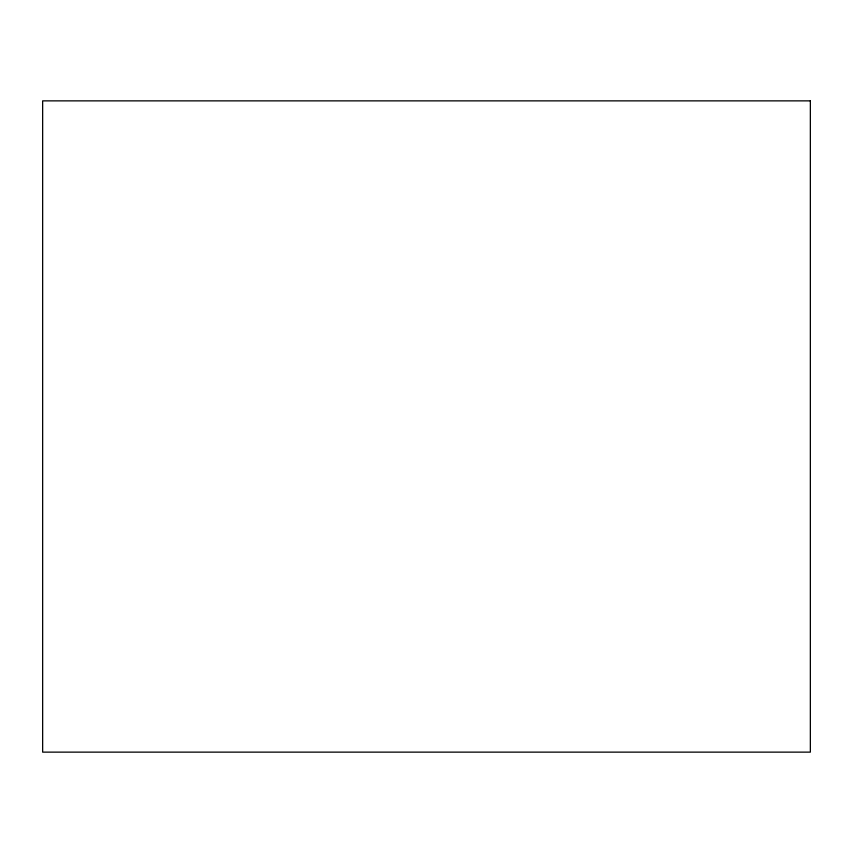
<?xml version="1.0" encoding="UTF-8"?>
<svg xmlns="http://www.w3.org/2000/svg" width="853" height="853" viewBox="0 0 853 853"><rect width="100%" height="100%" fill="white"/><g stroke="black" fill="none" stroke-linecap="round" stroke-linejoin="round"><path stroke-width="1.28" d="M810.35 100.867L42.65 100.867L42.65 752.133L810.35 752.133L810.35 100.867"/></g></svg>
